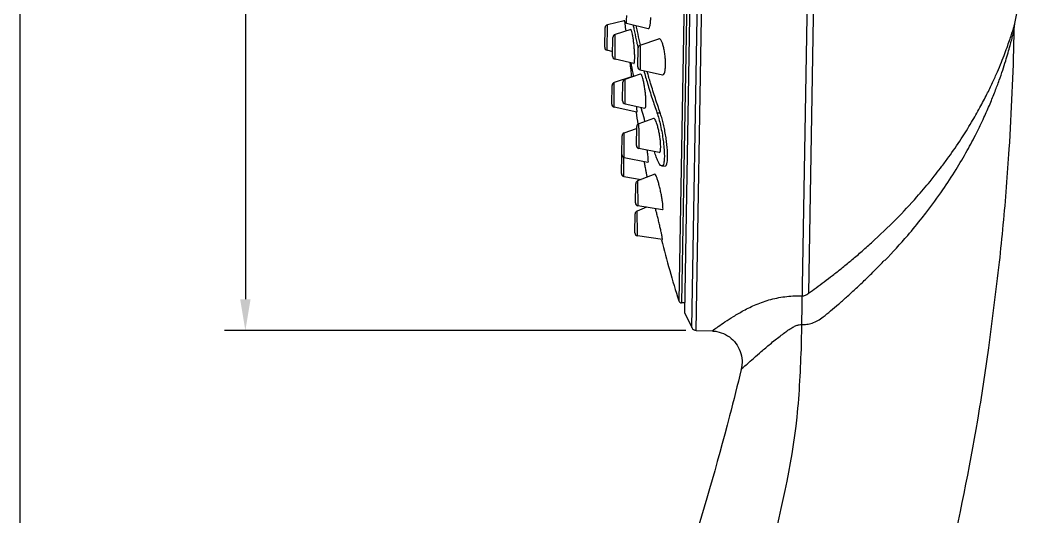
# Model space of a CAD drawing. Extents: x 513 to 810, y 1130 to 1550.
# Drawn here: x 615.5 to 712.5, y 1341.2 to 1389 of the extents above; entities that cross this region are included whole.
import ezdxf

# ---------------------------------------------------------------- set-up
doc = ezdxf.new("R2010")
doc.units = 0
doc.header["$LTSCALE"] = 10
doc.header["$MEASUREMENT"] = 0
doc.layers.get('0').update_dxf_attribs({"color": 2, "linetype": 'CONTINUOUS'})
doc.layers.add('D', color=2, linetype='CONTINUOUS')

msp = doc.modelspace()

# ---------------------------------------------------------------- linework, layer by layer
at = {"color": 7, "linetype": 'Continuous'}
for p, q in [((680.1930076110098, 1359.395021708996), (681.573540361029, 1438.485690140091)), ((680.6240052108428, 1359.116448374189), (682.0139974760998, 1438.749052174516)), ((690.8119108128001, 1359.676167388101), (692.1921331526255, 1438.749052178432)), ((692.7723148029957, 1438.55097348764), (691.4481456019962, 1362.689363438031)), ((680.5228879823135, 1436.152313088409), (679.224428940714, 1361.763644570676)), ((680.8223982216073, 1437.057223738445), (679.492175798332, 1360.848832414021)), ((680.2346096718704, 1435.951791650592), (678.9433243433489, 1361.974104627186)), ((673.687308240856, 1388.9329163967), (672.072084903692, 1388.574611677495)), ((673.8972839142098, 1388.715412604912), (675.9956142764356, 1388.19176259638)), ((671.8042772617903, 1386.406541212488), (671.8371002115596, 1388.286966960535)), ((672.0290801523065, 1386.110870874149), (672.072084903692, 1388.574611677495)), ((674.3209959313517, 1388.098545381054), (672.8122829041049, 1387.632404111381)), ((672.5698681126096, 1385.552735857762), (672.6012570099383, 1387.351004543964)), ((675.2288957387595, 1386.614529342562), (677.0376192485351, 1387.203685597487)), ((672.5771350551349, 1385.969058903864), (672.0290801523065, 1386.110870874149)), ((674.990630311127, 1384.524026585075), (675.0222335235596, 1386.334573237869)), ((674.6133179668477, 1384.820036075262), (672.80009519696, 1385.255617688067)), ((673.7697539623325, 1383.327529001716), (675.254986798989, 1383.825503450829)), ((675.2247504502693, 1384.226079759536), (677.3817158603315, 1383.738385079347)), ((674.4722125633527, 1383.582578783715), (672.7267081953125, 1383.009151761639)), ((673.5343216890974, 1381.249688035528), (673.5657182976611, 1383.048398472314)), ((672.489158584483, 1380.928890050069), (672.5205875579863, 1382.729454587991)), ((673.7722541001899, 1380.950850520528), (675.6701119584618, 1380.546248323334)), ((672.7244002673399, 1380.630740227303), (672.7258120269516, 1380.671130784017)), ((674.9144250484869, 1380.14690905295), (672.7245783535291, 1380.630700875015)), ((674.9144807928958, 1380.146896734482), (674.9250943844252, 1380.205933541033)), ((676.8429509622135, 1380.092892325013), (677.1530515139425, 1380.087479505027)), ((676.5163472001441, 1379.547115370004), (675.0863247953648, 1379.026032708701)), ((673.672775832345, 1378.141876705888), (674.8868594429882, 1378.578997243377)), ((674.8581372450994, 1376.933503679388), (674.8898363517653, 1378.749544201594)), ((673.4437815963279, 1376.062649583551), (673.4752410267913, 1377.864959215124)), ((673.4119825990831, 1374.240886178151), (673.443475169895, 1376.045094395876)), ((677.0574625011259, 1376.265021612723), (675.1032603998149, 1376.633232777772)), ((673.6888221713432, 1375.762310944788), (675.9740482220345, 1375.33016179017)), ((676.635848941829, 1374.162288142015), (674.982896030941, 1373.513223223905)), ((677.3049596893184, 1374.962727469902), (677.6192075882186, 1374.95724225258)), ((673.6585938443077, 1373.940431016514), (675.3106489606062, 1373.641921945359)), ((674.761862132473, 1371.417906031577), (674.7936576036566, 1373.239467586026)), ((674.711239663053, 1368.517746873149), (674.7431008580309, 1370.343073350676)), ((675.8338046587778, 1370.984131263321), (674.9285890004346, 1370.615161691744)), ((677.366987449208, 1370.736818275131), (675.0151015340248, 1371.116193741813)), ((674.9675572109359, 1368.215727212667), (674.9683014404577, 1368.230325808106)), ((677.3640464339117, 1367.863105566594), (674.9687849526381, 1368.215546559563)), ((677.3657021465228, 1367.862861951583), (677.3723050209892, 1367.884718130836)), ((679.5080574891697, 1361.758693817366), (679.224428940714, 1361.763644570676)), ((679.492175798332, 1360.848832414021), (680.1930076110098, 1359.395021708996)), ((690.7784882311739, 1357.761388871919), (690.8119002398626, 1359.675561483032)), ((680.6240052108428, 1359.116448374189), (682.150762072094, 1359.063132851769))]:
    msp.add_line(p, q, dxfattribs=at)
for centre, radius, start, end in [((663.4733052382753, 1399.244248055867), 49.02499999908001, 347.574384352493, 53.29936339559759), ((673.9697636092487, 1389.00653231828), 0.30000000198, 179.0000000024999, 255.9888294764025), ((672.1370545213263, 1388.281731239116), 0.30000000198, 102.5073822369138, 178.9999999999983), ((672.901213399419, 1387.34588792663), 0.30000000198, 107.1695193077975, 178.999999999894), ((672.1042315668653, 1386.401305485064), 0.30000000198, 178.9999999999983, 255.4926176517052), ((675.3221889266401, 1386.329400280656), 0.30000000198, 108.0408481371933, 178.999999999894), ((672.8698207190034, 1385.547402814652), 0.30000000198, 179.0000000001025, 256.4922531577049), ((790.1337162847922, 1396.726147078805), 116.49466818876, 185.8221905694152, 186.5001302283042), ((675.2905842479372, 1384.518769407395), 0.30000000198, 178.9999999999983, 257.2583736836124), ((672.8205415628186, 1382.724201631269), 0.30000000198, 108.1865732780105, 178.9999999997115), ((673.8656744834752, 1383.04327029416), 0.30000000198, 108.5345703183122, 178.9999999996073), ((672.7891133200028, 1380.923678847706), 0.30000000198, 179.0000000003109, 257.5420297992038), ((673.8342746490864, 1381.24437492629), 0.30000000198, 179.0000000003891, 257.9641252853123), ((790.1337162847922, 1396.726147078805), 116.49466818876, 188.1881606409, 188.7554785474936), ((675.1897929411621, 1378.74443926405), 0.30000000198, 110.0211450711981, 178.9999999960894), ((673.7751983417988, 1377.859895542739), 0.30000000198, 109.8012719929978, 178.999999996793), ((673.7434286561611, 1376.039811751515), 0.30000000198, 175.7110704468092, 178.9910557868136), ((673.7437330175294, 1376.057248423195), 0.30000000198, 179.0000000029951, 259.291180190602), ((675.1580900309177, 1376.928180581822), 0.30000000198, 179.0000000033077, 259.3296356007983), ((673.711937775575, 1374.235700343578), 0.30000000198, 179.0095298109959, 259.759293407409), ((675.0936148527137, 1373.23440002951), 0.30000000198, 111.4382244007929, 178.9999999827993), ((675.0618140921572, 1371.412535723029), 0.30000000198, 179.0000000151907, 260.8364508282958), ((675.0430551927911, 1370.337839282626), 0.30000000198, 112.1743769123192, 178.9999999935095), ((675.0111947006915, 1368.512552840599), 0.30000000198, 179.0000000059136, 261.6296657295919), ((790.1337162847922, 1396.726147078805), 116.49466818876, 194.3480753184877, 197.356392959899), ((679.229664662133, 1362.063598880443), 0.30000000198, 197.3563750233906, 268.9999999999982), ((680.6414549616384, 1359.616143789485), 0.50000000076, 206.2471554118019, 267.9999999984973)]:
    msp.add_arc(centre, radius, start, end, dxfattribs=at)
for points in [[(673.7714384219805, 1388.702093951044), (673.7610687670979, 1388.79235126281)], [(673.7797053769373, 1388.632935402489), (673.7714384219805, 1388.702093951044)], [(673.8657042345112, 1387.958195544008), (673.7797053769373, 1388.632935402489)], [(673.8981417468847, 1388.716267213059), (673.8982658688528, 1388.716120012791), (673.9067332714119, 1388.775769305663), (673.9152062269786, 1388.927174043846), (673.9229285378217, 1389.156974009829), (673.9292519347532, 1389.446422598255)], [(676.1866438286293, 1388.53928154707), (676.2286963824993, 1388.862725972793), (676.2481040478078, 1389.26134910869)], [(711.062592785619, 1387.760738902577), (711.1977965554047, 1388.190148723744), (711.2867042365556, 1388.482324093967), (711.3350715798215, 1388.644859055935)], [(711.2801992859345, 1388.106731379287), (711.280456905652, 1388.118987367928), (711.2835167408141, 1388.201893888341), (711.2886972313668, 1388.282496063746), (711.2958481899616, 1388.36103869256), (711.3048532968869, 1388.437772023632), (711.3156428476832, 1388.513041232493), (711.3280620068992, 1388.586503365834), (711.3417848582872, 1388.657138736093), (711.3499110003941, 1388.695283544249)], [(711.3350715798215, 1388.644859055935), (711.3499523330861, 1388.695443025441)], [(674.4238580500864, 1387.913444557915), (674.3693156713405, 1388.057694150914), (674.3220138783568, 1388.098824894835), (674.3208928383929, 1388.098684767557)], [(674.6901083442649, 1385.828786904068), (674.6777750635861, 1386.058878475419), (674.6441811636414, 1386.495126127533), (674.5980647010456, 1386.930474238595), (674.542656486258, 1387.333199635791), (674.4829799578476, 1387.668314927625), (674.4238580500864, 1387.913444557915)], [(674.5410532041465, 1388.553933297999), (674.6202580433137, 1388.158240025963)], [(674.6202580433137, 1388.158240025963), (674.6737390661585, 1387.898523815785), (674.9014557613209, 1386.851205929547), (674.9697988526964, 1386.553163762064)], [(675.2574811651755, 1386.621343357797), (675.1964187557403, 1386.888069347103), (674.969482934659, 1387.932268480611), (674.8592400882944, 1388.474443562007)], [(675.9972344344058, 1388.197839053221), (676.047329296083, 1388.200529206704), (676.124833844877, 1388.313143027288), (676.1866438286293, 1388.53928154707)], [(702.4136918909014, 1369.970748699563), (702.8586354907281, 1370.542158861789), (704.3893939190016, 1372.648620065858), (705.6683632148713, 1374.610340175987), (706.7489244693984, 1376.447507349522), (707.6418495426699, 1378.126804911183), (708.3650786131363, 1379.625189172405), (708.9523673405547, 1380.958378630984), (709.4337753932168, 1382.149534512003), (709.8337231619175, 1383.222652835652), (710.1712167396158, 1384.198935970343), (710.4554417449899, 1385.082311572416), (710.6917245952709, 1385.868379399671), (710.8848685397029, 1386.552823489085), (711.0387115966405, 1387.130000094145), (711.152521558153, 1387.578300080194), (711.2271499101939, 1387.883510337492), (711.2676964084485, 1388.053536526007), (711.2802063304027, 1388.106729714503)], [(704.3148768355184, 1374.938471310623), (704.9705775344889, 1375.826748981702), (706.1667074258139, 1377.568590741327), (707.1634091511457, 1379.165455849251), (707.9773934164864, 1380.593044840669), (708.6436132116719, 1381.864434605795), (709.1940165607557, 1383.000929971676), (709.654643118753, 1384.024995879528), (710.0455248176766, 1384.957169841064), (710.376531285591, 1385.80126837761), (710.6532201195782, 1386.552982528249), (710.8805700927396, 1387.207948710126), (711.062592785619, 1387.760738902577)], [(709.8651523632486, 1365.67936395135), (710.2286173016, 1369.303844305752), (710.8000336717107, 1376.566285081844), (711.267646419921, 1387.483139151717), (711.280216531844, 1388.106616786966)], [(672.8204987939757, 1387.352442791502), (672.8198277256549, 1387.394891687712), (672.8171929414013, 1387.557188236123), (672.8143852203484, 1387.630986282482)], [(672.8173784274763, 1386.021782260236), (672.8188479826165, 1386.189498246686), (672.8209035039031, 1386.527735859374), (672.8215626610204, 1386.713383815658)], [(672.8213941722165, 1387.155748979673), (672.8204987939757, 1387.352442791502)], [(672.8215070703852, 1387.088857087587), (672.8213941722165, 1387.155748979673)], [(672.8215626610204, 1386.713383815658), (672.8217670037286, 1386.858795036206), (672.8215070703852, 1387.088857087587)], [(677.2503316635816, 1387.043749971849), (677.1380917318611, 1387.181111864105), (677.037560510435, 1387.203310015639)], [(677.6665666193753, 1384.786823419456), (677.6576951701895, 1385.128125881057), (677.620035568877, 1385.586508879019), (677.5553275849848, 1386.037164729593), (677.4676477640928, 1386.450138408819), (677.3633117293518, 1386.794313909492), (677.2503316635816, 1387.043749971849)], [(672.811898216125, 1385.603005290602), (672.8150183710366, 1385.811734855004)], [(672.8150183710366, 1385.811734855004), (672.8157726940142, 1385.87296949126)], [(672.8157726940142, 1385.87296949126), (672.8173784274763, 1386.021782260236)], [(674.696607607938, 1385.651984100193), (674.6901083442649, 1385.828786904068)], [(674.9697988526964, 1386.553163762064), (675.0209916837262, 1386.334282231643)], [(675.2517371341073, 1386.341523492993), (675.2496479441595, 1386.394737511423), (675.2408838030722, 1386.550016795686), (675.2311610925094, 1386.613519906324), (675.2309216511198, 1386.613252917732)], [(675.2615660745876, 1385.865384999172), (675.2567474297016, 1386.16022565516), (675.2517371341073, 1386.341523492993)], [(675.261779299078, 1385.845312466289), (675.2615660745876, 1385.865384999172)], [(675.2621650447827, 1385.805688441278), (675.261779299078, 1385.845312466289)], [(675.2635041673482, 1385.585702768264), (675.2621650447827, 1385.805688441278)], [(672.7980243388452, 1385.257256806539), (672.7987486125753, 1385.258811951543), (672.8030156511165, 1385.282781529839), (672.8075311086368, 1385.400894071191), (672.811898216125, 1385.603005290602)], [(674.3774088451801, 1384.777095284345), (674.357954313643, 1384.880772015017)], [(674.3996414428582, 1384.659821398902), (674.3774088451801, 1384.777095284345)], [(674.6134302812957, 1384.819603264216), (674.6149523548238, 1384.81970338032), (674.6570405089665, 1384.870773517374), (674.6858428759324, 1385.035292509186)], [(674.6858428759324, 1385.035292509186), (674.6993816717732, 1385.302152993687)], [(674.6983878919991, 1385.58167036011), (674.696607607938, 1385.651984100193)], [(674.700302574915, 1385.425640546905), (674.6983878919991, 1385.58167036011)], [(674.6993816717732, 1385.302152993687), (674.700302574915, 1385.425640546905)], [(675.2523063534356, 1384.599036303615), (675.2588391909035, 1384.875222242107)], [(675.2588391909035, 1384.875222242107), (675.2606019362133, 1384.989527607573)], [(675.2606019362133, 1384.989527607573), (675.2608923576649, 1385.011710268458)], [(675.2608923576649, 1385.011710268458), (675.2627110994054, 1385.195191638978), (675.2636301274156, 1385.534277037694)], [(675.2636301274156, 1385.534277037694), (675.2635041673482, 1385.585702768264)], [(677.6657058360674, 1384.693639647201), (677.6665666193753, 1384.786823419456)], [(674.6089294253372, 1383.612258172204), (674.5964818251805, 1383.671971165257), (674.3996414428582, 1384.659821398902)], [(675.2231128693234, 1384.227449688431), (675.2335632788336, 1384.260647914652), (675.2436355838363, 1384.388398434098), (675.2479725952485, 1384.513420351331)], [(675.2479725952485, 1384.513420351331), (675.2523063534356, 1384.599036303615)], [(675.4005614962921, 1383.636022339881), (675.3250154923805, 1383.783851328268), (675.2598483865008, 1383.826696793808), (675.254670483859, 1383.825437887129)], [(675.5800510891261, 1384.144666471445), (675.9334468613072, 1382.909224772839), (676.3851127349808, 1381.454382190307), (676.8429509622135, 1380.092892325013)], [(677.1530515139425, 1380.087479505027), (676.6894080717718, 1381.462813580953), (676.2326763272549, 1382.931577533754), (675.905498624363, 1384.070649012979)], [(677.3828943786805, 1383.740035947776), (677.4202543813908, 1383.737389030412), (677.5165734501213, 1383.818257977735), (677.5926020054426, 1384.015024194966)], [(677.5926020054426, 1384.015024194966), (677.6434769890379, 1384.313677208271), (677.6657058360674, 1384.693639647201)], [(672.7294732967764, 1382.804689551259), (672.7283652237909, 1382.952870896442), (672.7270840628712, 1383.009174346743)], [(672.729786488924, 1382.730174844332), (672.7294732967764, 1382.804689551259)], [(673.7842881142853, 1383.052442404431), (673.7830741012544, 1383.08956834369), (673.777748875609, 1383.252201632273), (673.772620444762, 1383.325805476072)], [(673.7875014097485, 1382.849988887173), (673.7842881142853, 1383.052442404431)], [(673.7881885558832, 1382.789367853938), (673.7875014097485, 1382.849988887173)], [(673.7916841371002, 1382.402049950176), (673.7906769486572, 1382.552679660645), (673.7881885558832, 1382.789367853938)], [(674.4836861013359, 1383.567180154717), (674.4725941983995, 1383.582649099665), (674.4721575221456, 1383.582433726039)], [(675.7799765678465, 1381.380056453531), (675.7524803357067, 1381.78454508563), (675.7051289502701, 1382.217765593795), (675.6409904258699, 1382.650574983128), (675.564607991676, 1383.051254224521), (675.4822236166958, 1383.387808266037), (675.4005614962921, 1383.636022339881)], [(672.7302582096368, 1382.576704917866), (672.729786488924, 1382.730174844332)], [(672.7298980740343, 1381.391823478077), (672.7303702076374, 1381.622677053966), (672.7307203422702, 1381.961049315582), (672.7307327255146, 1382.187246078529)], [(672.7307327255146, 1382.187246078529), (672.7306820518495, 1382.287741523877), (672.7302582096368, 1382.576704917866)], [(673.7914765092764, 1381.706292885189), (673.79224909, 1381.883313000376), (673.7923208793911, 1382.221475724854), (673.7916841371002, 1382.402049950176)], [(672.7272911346549, 1380.803864671049), (672.7281113403392, 1380.927465380674)], [(672.7281113403392, 1380.927465380674), (672.7285955338441, 1381.018939286458)], [(672.7285955338441, 1381.018939286458), (672.7296499296897, 1381.299822719312), (672.7298980740343, 1381.391823478077)], [(673.7694702697959, 1380.952925790338), (673.7702056203209, 1380.954103915316), (673.7764519694426, 1380.977947278669), (673.7822192700714, 1381.09574552589), (673.7870108044629, 1381.297433930319)], [(673.7870108044629, 1381.297433930319), (673.7898773981215, 1381.507979491937)], [(673.7898773981215, 1381.507979491937), (673.7904421235003, 1381.56690683361)], [(673.7904421235003, 1381.56690683361), (673.7914765092764, 1381.706292885189)], [(675.7692498010833, 1380.765555481872), (675.7857173314574, 1381.032039579474)], [(675.7862164700482, 1381.155398509861), (675.7799765678465, 1381.380056453531)], [(675.7857173314574, 1381.032039579474), (675.7862164700482, 1381.155398509861)], [(672.7258120269516, 1380.671130784017), (672.7272911346549, 1380.803864671049)], [(674.8964431424429, 1380.668371207322), (674.8924452254332, 1380.712151489871)], [(674.9174187031613, 1380.405455917867), (674.8964431424429, 1380.668371207322)], [(674.9188387327426, 1380.384272442984), (674.9174187031613, 1380.405455917867)], [(674.9250943844252, 1380.205933541033), (674.9188387327426, 1380.384272442984)], [(675.3543971257334, 1380.464463477016), (675.3112710560831, 1380.628213659861)], [(675.6902908634572, 1379.246434643773), (675.4455651475882, 1380.124133091714), (675.3543971257334, 1380.464463477016)], [(675.6703606655813, 1380.545481939641), (675.6759199118374, 1380.545427914678), (675.7317929799601, 1380.599564696356), (675.7692498010833, 1380.765555481872)], [(676.8429509622135, 1380.092892325013), (677.0200258310088, 1379.521274742786), (677.1881629282645, 1378.84580028364), (677.3324801155604, 1378.123338178625), (677.4447360733564, 1377.398772818701), (677.5010013796696, 1376.915155049159)], [(677.8659835095873, 1375.831748269715), (677.8589599151949, 1376.281499264259), (677.8216864644007, 1376.818534149924), (677.7569337824254, 1377.391056606542), (677.6686062985425, 1377.976108040256), (677.5601590167025, 1378.556440887364), (677.4348301884231, 1379.11593278186), (677.2976350603944, 1379.632077710959), (677.1530515139425, 1380.087479505027)], [(675.1068400897454, 1378.756062608482), (675.1053594704053, 1378.785770623278), (675.0973926260417, 1378.949943428918), (675.0898673199149, 1379.023930855797)], [(676.7071391459713, 1379.357667593099), (676.6101012379063, 1379.506756470178), (676.5266824836701, 1379.549634257351), (676.5159486704761, 1379.546523971226)], [(677.1956315608784, 1377.104273226944), (677.1593105075335, 1377.508103140014), (677.0979009241432, 1377.940185747252), (677.0152883332958, 1378.372015495163), (676.9174453003645, 1378.771429216339), (676.8118249197041, 1379.108409701093), (676.7071391459713, 1379.357667593099)], [(673.6829726198705, 1377.822472487762), (673.6792664063303, 1378.016107102387), (673.676249775453, 1378.124349331502)], [(675.1126146907593, 1378.543923740358), (675.1068400897454, 1378.756062608482)], [(675.1136974654958, 1378.491594710858), (675.1126146907593, 1378.543923740358)], [(675.1208776771791, 1378.085653912291), (675.1185737199694, 1378.243899738233), (675.1136974654958, 1378.491594710858)], [(675.1246096959453, 1377.385948526679), (675.1246119172056, 1377.569536552772), (675.1227118435936, 1377.909971617237), (675.1208776771791, 1378.085653912291)], [(673.6834463737025, 1377.80006456708), (673.6829726198705, 1377.822472487762)], [(673.6892088519144, 1377.295068093267), (673.6865281095459, 1377.558451489639), (673.6834463737025, 1377.80006456708)], [(673.689673123898, 1377.245408340612), (673.6892088519144, 1377.295068093267)], [(673.6937563562174, 1376.574716168741), (673.6921567850316, 1376.908458593108), (673.689673123898, 1377.245408340612)], [(675.0998777864452, 1376.635831576518), (675.1004770518164, 1376.636603613872), (675.1087343630436, 1376.660301419546), (675.1157987447473, 1376.778586670237), (675.1210461750493, 1376.981065722773)], [(675.1210461750493, 1376.981065722773), (675.1236526983148, 1377.193130617289)], [(675.1236526983148, 1377.193130617289), (675.1240580189128, 1377.25169385929)], [(675.1240580189128, 1377.25169385929), (675.1246096959453, 1377.385948526679)], [(677.2044614568099, 1376.87913035852), (677.1956315608784, 1377.104273226944)], [(673.6919683215604, 1375.852453776178), (673.6936942608334, 1376.024227225007)], [(673.6936942608334, 1376.024227225007), (673.6938725641376, 1376.062043404505)], [(673.6938725641376, 1376.062043404505), (673.6942932860773, 1376.271430397226), (673.6937563562174, 1376.574716168741)], [(675.9988306400958, 1375.693694244421), (675.9681159282209, 1376.019604841543), (675.9172290112251, 1376.41833127886), (675.9081990237855, 1376.481770201641)], [(676.7689066766789, 1375.85089781749), (676.5971455061815, 1376.349862836398)], [(677.0579179808117, 1376.264148837811), (677.0686621460077, 1376.263883631893), (677.1385933159477, 1376.321055550318), (677.1848958745957, 1376.489117646812)], [(677.1848958745957, 1376.489117646812), (677.2043717637628, 1376.756430613493)], [(677.2043717637628, 1376.756430613493), (677.2044614568099, 1376.87913035852)], [(677.512740554798, 1376.789937557485), (677.5192710248893, 1376.713542390877), (677.5527992121376, 1376.103805684027), (677.5440172575086, 1375.600714583351), (677.4933803201736, 1375.230334753382), (677.4031093442827, 1375.01410857933), (677.3070620257895, 1374.968229225692)], [(677.5010013796696, 1376.915155049159), (677.512740554798, 1376.789937557485)], [(673.6446312844389, 1375.625898758356), (673.643620170863, 1375.761977592108)], [(673.6455766377601, 1375.500726346851), (673.6446312844389, 1375.625898758356)], [(673.6520700311726, 1374.687607787014), (673.64981245851, 1374.961792190701), (673.6471182641419, 1375.300663110592), (673.6455766377601, 1375.500726346851)], [(673.6851224432676, 1375.780323578931), (673.6857455547304, 1375.781380978915), (673.6919683215604, 1375.852453776178)], [(675.6452291800367, 1375.268431385902), (675.6211119854345, 1375.396902833209)], [(675.8895766260789, 1373.967813725557), (675.8295430637456, 1374.28719491578), (675.7588626068691, 1374.663355459834), (675.6807992008821, 1375.078984733216), (675.6452291800367, 1375.268431385902)], [(675.9759267712725, 1375.341867079245), (675.9927288698268, 1375.344156360613), (676.0072521036686, 1375.462950438)], [(676.0071956150537, 1375.526120246478), (675.9988306400958, 1375.693694244421)], [(676.0072521036686, 1375.462950438), (676.0071956150537, 1375.526120246478)], [(677.3070620257895, 1374.968229225692), (677.2773923548689, 1374.967512365439), (677.1227426715066, 1375.098037052477), (676.9481264680903, 1375.402203797936), (676.7689066766789, 1375.85089781749)], [(677.6194600332128, 1374.957447724703), (677.7160625967936, 1375.009966161383), (677.7936153092403, 1375.179424837458), (677.8448933822742, 1375.464492013249), (677.8659835095873, 1375.831748269715)], [(673.6549410158104, 1374.350986739543), (673.6524992355987, 1374.636479282961), (673.6520700311726, 1374.687607787014)], [(673.6558817303471, 1374.243027487401), (673.6549410158104, 1374.350986739543)], [(673.6585938443075, 1373.940431016514), (673.658157958303, 1373.988353969961), (673.6568923179448, 1374.128730488992), (673.6558817303471, 1374.243027487401)], [(676.801967099887, 1373.915370541363), (676.7167374601493, 1374.09209505443), (676.6505061183191, 1374.162352597326), (676.6377136490601, 1374.157099854462)], [(703.1634944066343, 1373.47433400949), (703.5642776757832, 1373.971172258941), (704.1633043026113, 1374.739067421079)], [(704.1633043026113, 1374.739067421079), (704.3148768355184, 1374.938471310623)], [(674.998397527256, 1373.244816103289), (674.9979425935499, 1373.252462568199), (674.9916006028927, 1373.425181234031), (674.987470454925, 1373.510273988292)], [(675.0044324080736, 1373.003667445611), (674.998397527256, 1373.244816103289)], [(675.9068334971771, 1373.876025957042), (675.8895766260789, 1373.967813725557)], [(677.4144110800896, 1371.190499790808), (677.3748380736724, 1371.539337031107), (677.3094526557659, 1371.952316031208), (677.2224027471832, 1372.402476417271), (677.1199843597476, 1372.856631867042), (677.010080329823, 1373.280159270469), (676.9017627071198, 1373.639907452711), (676.801967099887, 1373.915370541363)], [(697.5181896858994, 1367.566544634457), (699.8951212702623, 1369.841173866836), (701.8937794581648, 1371.980707589349), (703.1634944066343, 1373.47433400949)], [(675.0117759145437, 1372.636135173086), (675.0105894708336, 1372.698903701712), (675.0044324080736, 1373.003667445611)], [(675.021333947273, 1371.861781906182), (675.0199465376995, 1372.022553051759), (675.0159183939641, 1372.362781889967), (675.0117759145437, 1372.636135173086)], [(675.0104086137867, 1371.119952600665), (675.0120707338424, 1371.122448911769), (675.0173188135832, 1371.13667733603), (675.0209336895712, 1371.245625288305)], [(675.0209336895712, 1371.245625288305), (675.0225450776093, 1371.415515077766)], [(675.0227233760559, 1371.515658161822), (675.0222662518861, 1371.70615809144), (675.021333947273, 1371.861781906182)], [(675.0225450776093, 1371.415515077766), (675.0226220521695, 1371.440431304224)], [(675.0226220521695, 1371.440431304224), (675.0227233760559, 1371.515658161822)], [(677.4254559242277, 1370.929731502842), (677.4144110800896, 1371.190499790808)], [(674.9376459372602, 1370.334120331059), (674.9336072798587, 1370.514721093806), (674.9295192774387, 1370.608114417697)], [(674.9479832110505, 1369.769695110873), (674.94254569999, 1370.078776923003), (674.9376459372602, 1370.334120331059)], [(677.3157157470075, 1368.263896620444), (677.248589116185, 1368.596130871369), (677.161260647353, 1368.995768004996), (677.0586856394707, 1369.43983087564), (676.949486245192, 1369.890871205838), (676.8424618605352, 1370.313161301666), (676.7446724962265, 1370.679719344584), (676.7029134354709, 1370.84627740955)], [(677.3666178724072, 1370.739927184302), (677.4071693139786, 1370.77550919047), (677.4254128405007, 1370.925293067842)], [(677.4254128405007, 1370.925293067842), (677.4254559242277, 1370.929731502842)], [(674.9608113877714, 1368.957961517521), (674.9588352547612, 1369.09249093243), (674.9535624578189, 1369.431828236421), (674.9479832110505, 1369.769695110873)], [(698.8128286740805, 1365.858593568234), (701.0145607749184, 1368.274087925835), (702.4136918909014, 1369.970748699563)], [(674.9664624981096, 1368.531978782017), (674.9633344414417, 1368.77924809002), (674.9608113877714, 1368.957961517521)], [(674.9665810995757, 1368.520962632004), (674.9664624981096, 1368.531978782017)], [(674.9683335177949, 1368.330243418696), (674.9666141486041, 1368.517851265894), (674.9665810995757, 1368.520962632004)], [(674.9683014404577, 1368.230325808106), (674.9683335177949, 1368.330243418696)], [(677.3467276722417, 1368.088848491099), (677.3157157470075, 1368.263896620444)], [(677.349769946027, 1368.070830328933), (677.3467276722417, 1368.088848491099)], [(677.3723050209892, 1367.884718130836), (677.3585637940848, 1368.018081423948), (677.349769946027, 1368.070830328933)], [(691.4481456019962, 1362.689363438031), (692.1920745482848, 1363.227886280376), (692.9635430287176, 1363.800945937979), (693.7721442243051, 1364.419025477357), (694.625904334991, 1365.092791267723), (695.53165701851, 1365.83361000289), (696.4945652074698, 1366.653605318772), (697.5181896858994, 1367.566544634457)], [(692.8638575626935, 1360.41306031619), (693.5801780661504, 1361.005695879979), (694.3267194290108, 1361.639639891077), (695.1127394476007, 1362.32751591599), (695.9456186089078, 1363.082011681994), (696.8317469787748, 1363.916888814429), (697.7779615770023, 1364.846464428528), (698.7866766045934, 1365.886452350215)], [(708.8419457612731, 1357.429073645705), (709.8651527262357, 1365.679367361662)], [(685.1881177078362, 1361.029297813858), (685.7837127161115, 1361.335261595423), (686.4180272415085, 1361.621648737072), (687.0986810134902, 1361.881082225841), (687.824545927228, 1362.102450433068), (688.58673467615, 1362.274832172809), (689.3688385897321, 1362.390437505794), (690.138701643267, 1362.446163404433), (690.8602866705546, 1362.4476185256)], [(690.860287262396, 1362.447652391414), (690.9962016158936, 1362.457283524534), (691.1467783532157, 1362.497069098611), (691.3014250502224, 1362.573983879848), (691.4481456040612, 1362.689363465427)], [(682.150762072094, 1359.063132851769), (682.3075803121319, 1359.176465873547), (682.7444856852999, 1359.486864468691), (683.3954272874385, 1359.933451322952), (684.2136581841414, 1360.461874757572), (685.1881177078362, 1361.029297813858)], [(687.7524870448676, 1357.80446838585), (688.2368770749583, 1358.195882091221), (688.7102096823662, 1358.5656333862), (689.1621160421996, 1358.903985978365), (689.5778896909949, 1359.195615324804), (689.9485900589009, 1359.425424434365), (690.2742440246891, 1359.582930808699), (690.5594588440747, 1359.663838060461), (690.8118973331957, 1359.675561723286)], [(690.8119108128003, 1359.676167388101), (691.2834374573401, 1359.705537827757), (691.8081508882456, 1359.828510940855), (692.3490793551364, 1360.064448128129), (692.8638600997062, 1360.413060654839)], [(682.1507745276804, 1359.063050508978), (682.6200251494811, 1359.009591434692), (683.4482842782973, 1358.7171386466), (684.1563411113102, 1358.197323390511), (684.6834917637839, 1357.494706256003), (684.9845421558193, 1356.669521669051), (685.03368340002, 1355.792512977938), (684.9626078846757, 1355.362785283267)], [(684.9627400954946, 1355.362752105436), (685.1145425321406, 1355.500179588348), (685.5341800982887, 1355.877642363649), (686.1504764534081, 1356.425675417275), (686.903333790699, 1357.083280432438), (687.7524631445544, 1357.80447181903)], [(687.5737687315418, 1336.699706344253), (690.3495296793133, 1350.767810070711), (690.7784882311739, 1357.761388871919)], [(704.9789896736293, 1336.395897081093), (707.7642145715781, 1350.463835613475), (708.8419457612731, 1357.429073645705)], [(684.9627300886523, 1355.362780549574), (683.8445851605329, 1350.881354301084), (679.8229187489583, 1336.834997937035)]]:
    msp.add_spline(points, degree=3, dxfattribs=at)
at = {"layer": 'D'}
for p, q in [((615.461074292878, 1230.053465279429), (615.461074292878, 1435.749052175583)), ((637.1694608979233, 1435.749052175583), (637.1694608979233, 1362.116448375217)), ((679.6240052132475, 1359.116448375217), (635.1694608979233, 1359.116448375217))]:
    msp.add_line(p, q, dxfattribs=at)
msp.add_solid([(637.6694608979233, 1362.116448375217), (636.6694608979233, 1362.116448375217), (637.1694608979233, 1359.116448375217)], dxfattribs=at)

doc.saveas('drawing.dxf')
